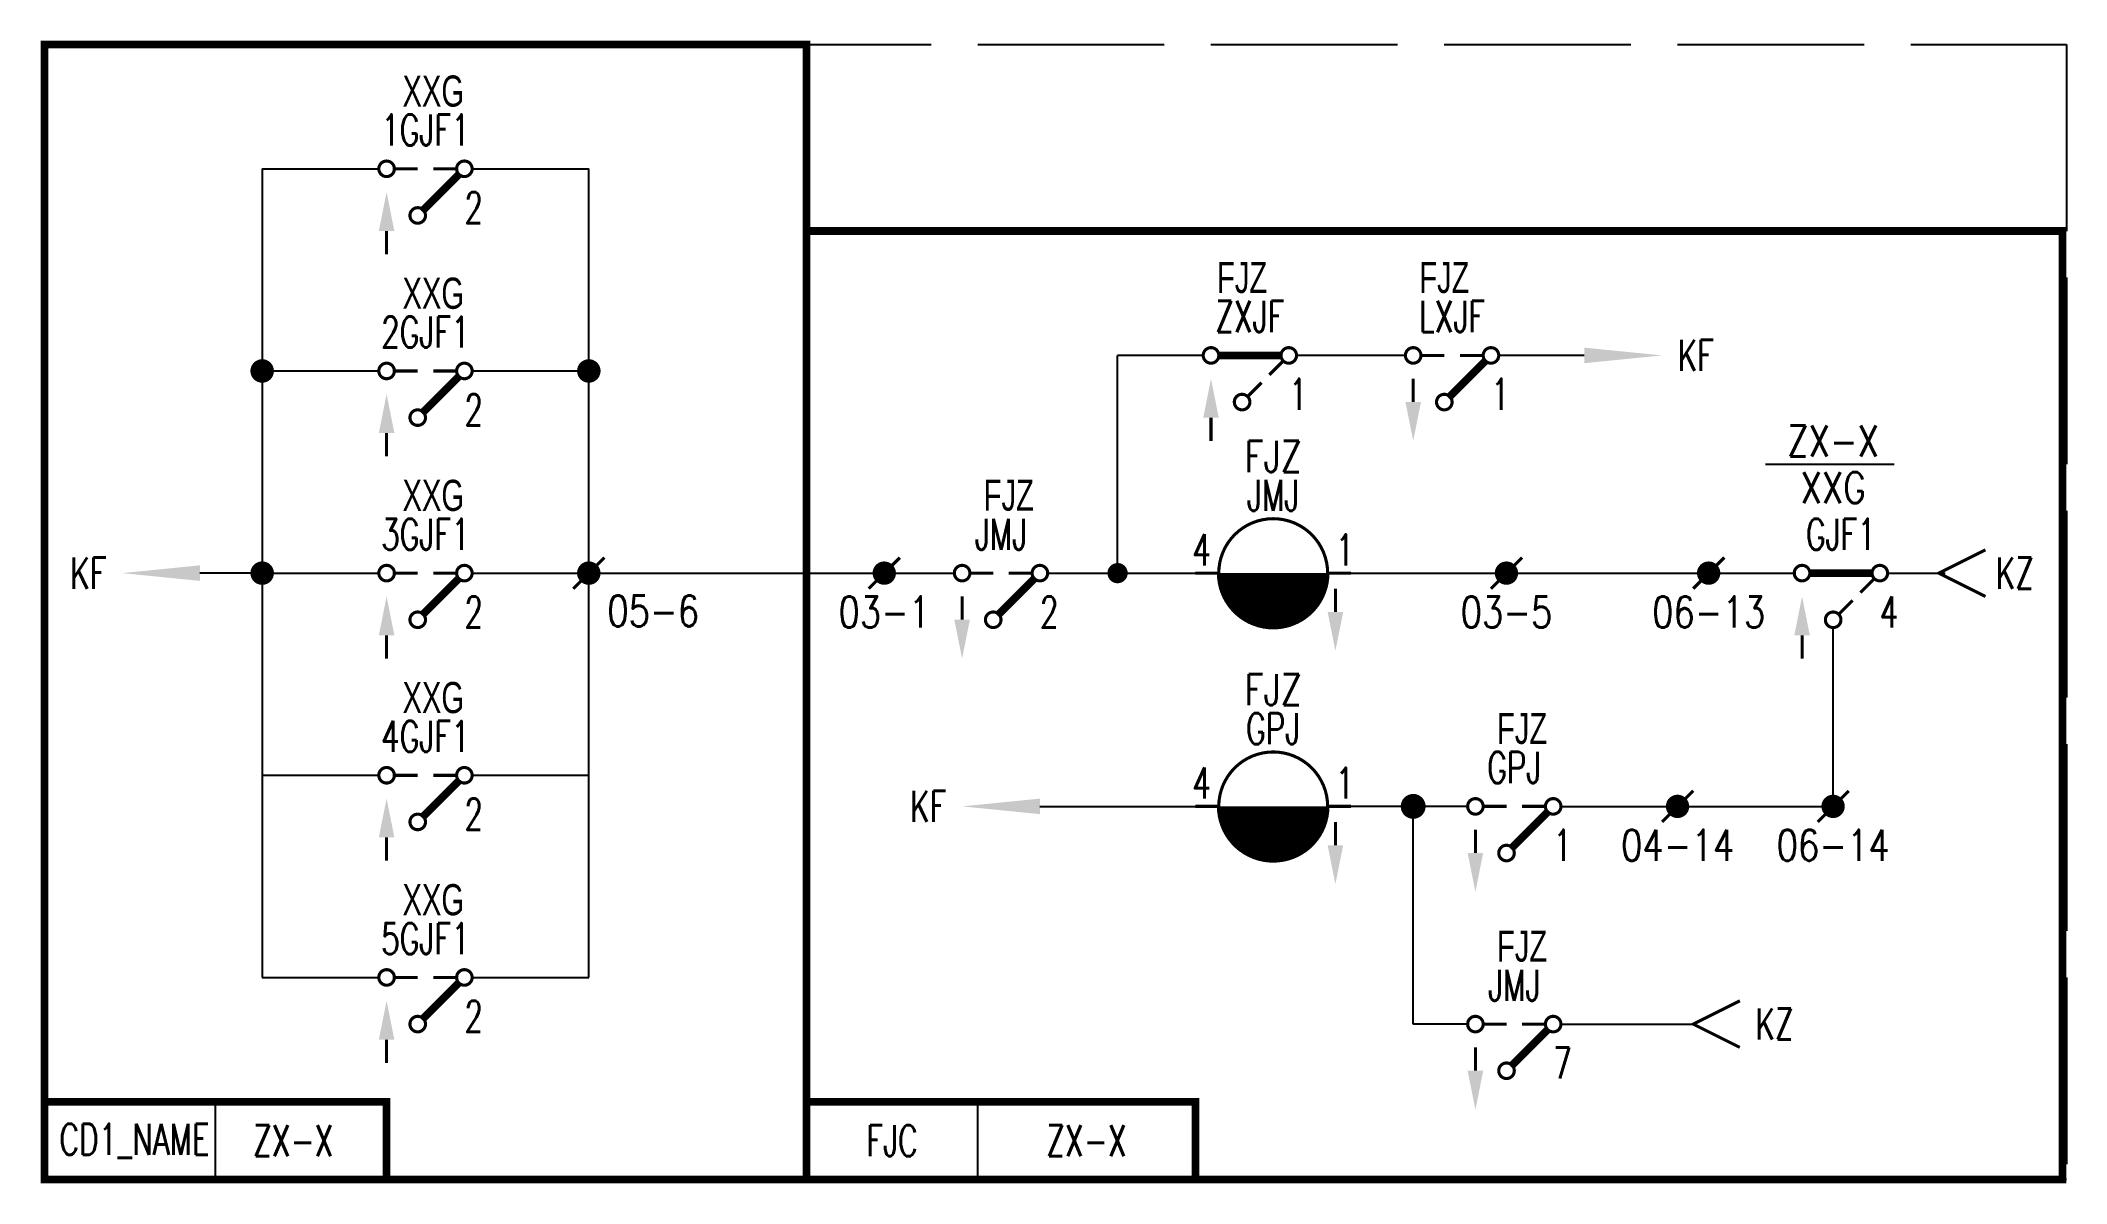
# Model space of a CAD drawing. Header units: millimetres. Extents: x -130 to 0, y -73 to 0.
import ezdxf
from ezdxf.enums import TextEntityAlignment as Align

# ---------------------------------------------------------------- set-up
doc = ezdxf.new("R2010")
doc.units = ezdxf.units.MM
doc.linetypes.add('ACAD_ISO02W100', pattern=[15, 12, -3])
doc.layers.add('hide', color=7, linetype='Continuous')
doc.layers.add('tie', color=7, linetype='Continuous')
doc.styles.add('HZ', font='TXT', dxfattribs={"width": 0.7, "bigfont": 'HZTXT'})

# ---------------------------------------------------------------- blocks, each defined once
blk = doc.blocks.new('D4')
for points, const_width in [([(2.73, 2.73), (0.36, 0.36)], 0.5), ([(0.5, 0), (2, 0)], 0.2), ([(3, 0), (4.5, 0)], 0.2)]:
    blk.add_lwpolyline(points, dxfattribs=dict(const_width=const_width))
at = {"const_width": 0.2}
for points in [[(3, 3.5, -1), (3, 2.5, -1), (3, 3.5)], [(0, 0.5, -1), (0, -0.5, -1), (0, 0.5)], [(5, 0.5, -1), (5, -0.5, -1), (5, 0.5)]]:
    blk.add_lwpolyline(points, format="xyb", dxfattribs=at)
blk = doc.blocks.new('D3')
for points, const_width in [([(1.75, 1.75), (2.69, 2.69)], 0.2), ([(0.32, 0.32), (1.25, 1.25)], 0.2), ([(4.5, 0), (0.5, 0)], 0.5)]:
    blk.add_lwpolyline(points, dxfattribs=dict(const_width=const_width))
at = {"const_width": 0.2}
for points in [[(3, 3.5, -1), (3, 2.5, -1), (3, 3.5)], [(0, 0.5, -1), (0, -0.5, -1), (0, 0.5)], [(5, 0.5, -1), (5, -0.5, -1), (5, 0.5)]]:
    blk.add_lwpolyline(points, format="xyb", dxfattribs=at)

msp = doc.modelspace()

# ---------------------------------------------------------------- linework, layer by layer
at = {"color": 7}
for p, q in [((-116, -8), (-108.5, -8)), ((-116, -8), (-116, -60)), ((-102.5, -8), (-95, -8)), ((-95, -60), (-95, -8)), ((-55.5, -20), (-61, -20)), ((-61, -34), (-61, -20)), ((-42.5, -20), (-49.5, -20)), ((-31, -20), (-36.5, -20)), ((-116, -21), (-108.5, -21)), ((-102.5, -21), (-95, -21)), ((-19.34, -27), (-11.08, -27)), ((-116, -34), (-120, -34)), ((-116, -34), (-108.5, -34)), ((-102.5, -34), (-95, -34)), ((-95, -34), (-82, -34)), ((-82, -34), (-71.5, -34)), ((-65.5, -34), (-56, -34)), ((-46, -34), (-17.5, -34)), ((-11.5, -34), (-7.81, -34)), ((-15, -49), (-15, -37.5)), ((-116, -47), (-108.5, -47)), ((-102.5, -47), (-95, -47)), ((-66, -49), (-56, -49)), ((-38.5, -49), (-46, -49)), ((-42, -63), (-42, -49)), ((-32.5, -49), (-15, -49)), ((-116, -60), (-108.5, -60)), ((-102.5, -60), (-95, -60)), ((-38.5, -63), (-42, -63)), ((-32.5, -63), (-24, -63)), ((-119, -73), (-119, -68)), ((-70, -73), (-70, -68))]:
    msp.add_line(p, q, dxfattribs=at)
at = {"const_width": 0.5}
for points in [[(-130, -73), (-81, -73), (-81, 0), (-130, 0), (-130, -73)], [(-130, -68), (-130, -73), (-108, -73)]]:
    msp.add_lwpolyline(points, dxfattribs=at)
at = {"color": 7}
for points, const_width in [([(-108, -8.5, -1), (-108, -7.5, -1), (-108, -8.5)], 0.2), ([(-103, -8.5, -1), (-103, -7.5, -1), (-103, -8.5)], 0.2), ([(-106, -11.5, -1), (-106, -10.5, -1), (-106, -11.5)], 0.2), ([(-108, -21.5, -1), (-108, -20.5, -1), (-108, -21.5)], 0.2), ([(-103, -21.5, -1), (-103, -20.5, -1), (-103, -21.5)], 0.2), ([(-106, -24.5, -1), (-106, -23.5, -1), (-106, -24.5)], 0.2), ([(-51, -35.81, -0.414214), (-52.81, -34)], 3.62), ([(-49.19, -34, -0.414214), (-51, -35.81)], 3.62), ([(-108, -34.5, -1), (-108, -33.5, -1), (-108, -34.5)], 0.2), ([(-103, -34.5, -1), (-103, -33.5, -1), (-103, -34.5)], 0.2), ([(-17, -34.5, -1), (-17, -33.5, -1), (-17, -34.5)], 0.2), ([(-12, -34.5, -1), (-12, -33.5, -1), (-12, -34.5)], 0.2), ([(-106, -37.5, -1), (-106, -36.5, -1), (-106, -37.5)], 0.2), ([(-15, -37.5, -1), (-15, -36.5, -1), (-15, -37.5)], 0.2), ([(-108, -47.5, -1), (-108, -46.5, -1), (-108, -47.5)], 0.2), ([(-103, -47.5, -1), (-103, -46.5, -1), (-103, -47.5)], 0.2), ([(-51, -50.81, -0.414214), (-52.81, -49)], 3.62), ([(-49.19, -49, -0.414214), (-51, -50.81)], 3.62), ([(-106, -50.5, -1), (-106, -49.5, -1), (-106, -50.5)], 0.2), ([(-108, -60.5, -1), (-108, -59.5, -1), (-108, -60.5)], 0.2), ([(-103, -60.5, -1), (-103, -59.5, -1), (-103, -60.5)], 0.2), ([(-106, -63.5, -1), (-106, -62.5, -1), (-106, -63.5)], 0.2)]:
    msp.add_lwpolyline(points, format="xyb", dxfattribs=dict(at, const_width=const_width))
for points, const_width in [([(-106, -8), (-107.5, -8)], 0.2), ([(-105.73, -10.73), (-103.36, -8.36)], 0.5), ([(-103.5, -8), (-105, -8)], 0.2), ([(-108, -12), (-108, -13.5)], 0.2), ([(-81, -12), (-0.25, -12), (-0.25, -73), (-81, -73), (-81, -14), (-81, -14)], 0.5), ([(-106, -21), (-107.5, -21)], 0.2), ([(-105.73, -23.73), (-103.36, -21.36)], 0.5), ([(-103.5, -21), (-105, -21)], 0.2), ([(-42, -23), (-42, -21.5)], 0.2), ([(-55, -24), (-55, -25.5)], 0.2), ([(-108, -25), (-108, -26.5)], 0.2), ([(-5.21, -32.5), (-8.21, -34), (-5.21, -35.5)], 0.2), ([(-96, -35), (-94, -33)], 0.2), ([(-77, -35), (-75, -33)], 0.2), ([(-37, -35), (-35, -33)], 0.2), ([(-24, -35), (-22, -33)], 0.2), ([(-16.5, -34), (-12.5, -34)], 0.5), ([(-106, -34), (-107.5, -34)], 0.2), ([(-105.73, -36.73), (-103.36, -34.36)], 0.5), ([(-103.5, -34), (-105, -34)], 0.2), ([(-54.5, -34), (-56, -34)], 0.2), ([(-47.5, -34), (-46, -34)], 0.2), ([(-47, -36.5), (-47, -35)], 0.2), ([(-12.32, -34.32), (-13.25, -35.25)], 0.2), ([(-71, -37), (-71, -35.5)], 0.2), ([(-13.75, -35.75), (-14.69, -36.69)], 0.2), ([(-108, -38), (-108, -39.5)], 0.2), ([(-17, -38), (-17, -39.5)], 0.2), ([(-106, -47), (-107.5, -47)], 0.2), ([(-105.73, -49.73), (-103.36, -47.36)], 0.5), ([(-103.5, -47), (-105, -47)], 0.2), ([(-26, -50), (-24, -48)], 0.2), ([(-16, -50), (-14, -48)], 0.2), ([(-54.5, -49), (-56, -49)], 0.2), ([(-47.5, -49), (-46, -49)], 0.2), ([(-47, -51.5), (-47, -50)], 0.2), ([(-38, -52), (-38, -50.5)], 0.2), ([(-108, -51), (-108, -52.5)], 0.2), ([(-106, -60), (-107.5, -60)], 0.2), ([(-103.5, -60), (-105, -60)], 0.2), ([(-105.73, -62.73), (-103.36, -60.36)], 0.5), ([(-21, -61.5), (-24, -63), (-21, -64.5)], 0.2), ([(-108, -64), (-108, -65.5)], 0.2), ([(-38, -66), (-38, -64.5)], 0.2), ([(-130, -68), (-108, -68), (-108, -73)], 0.5), ([(-81, -68), (-56, -68), (-56, -73)], 0.5), ([(-81, -68), (-81, -73), (-56, -73)], 0.5)]:
    msp.add_lwpolyline(points, dxfattribs=dict(at, const_width=const_width))
for points, const_width in [([(-116.38, -21, 1), (-115.62, -21, 1)], 0.75), ([(-95.38, -21, 1), (-94.62, -21, 1)], 0.75), ([(-54.5, -34, 1), (-47.5, -34, 1)], 0.2), ([(-116.38, -34, 1), (-115.62, -34, 1)], 0.75), ([(-116.38, -34, 1), (-115.62, -34, 1)], 0.75), ([(-95.38, -34, 1), (-94.62, -34, 1)], 0.75), ([(-95.38, -34, 1), (-94.62, -34, 1)], 0.75), ([(-76.38, -34, 1), (-75.63, -34, 1)], 0.75), ([(-61.33, -34, 1), (-60.68, -34, 1)], 0.65), ([(-36.38, -34, 1), (-35.63, -34, 1)], 0.75), ([(-23.38, -34, 1), (-22.63, -34, 1)], 0.75), ([(-54.5, -49, 1), (-47.5, -49, 1)], 0.2), ([(-42.4, -49, 1), (-41.6, -49, 1)], 0.8), ([(-25.38, -49, 1), (-24.63, -49, 1)], 0.75), ([(-15.38, -49, 1), (-14.63, -49, 1)], 0.75)]:
    msp.add_lwpolyline(points, format="xyb", close=True, dxfattribs=dict(at, const_width=const_width))
for points in [[(-108.5, -12), (-107.5, -12), (-108, -9.5)], [(-31, -20.5), (-31, -19.5), (-26, -20)], [(-55.5, -24), (-54.5, -24), (-55, -21.5)], [(-108.5, -25), (-107.5, -25), (-108, -22.5)], [(-41.5, -23), (-42.5, -23), (-42, -25.5)], [(-120, -33.5), (-120, -34.5), (-125, -34)], [(-108.5, -38), (-107.5, -38), (-108, -35.5)], [(-17.5, -38), (-16.5, -38), (-17, -35.5)], [(-70.5, -37), (-71.5, -37), (-71, -39.5)], [(-46.5, -36.5), (-47.5, -36.5), (-47, -39)], [(-108.5, -51), (-107.5, -51), (-108, -48.5)], [(-66, -48.5), (-66, -49.5), (-71, -49)], [(-46.5, -51.5), (-47.5, -51.5), (-47, -54)], [(-37.5, -52), (-38.5, -52), (-38, -54.5)], [(-108.5, -64), (-107.5, -64), (-108, -61.5)], [(-37.5, -66), (-38.5, -66), (-38, -68.5)]]:
    msp.add_solid(points, dxfattribs=at)
at = {"layer": 'hide', "color": 3, "linetype": 'ACAD_ISO02W100'}
msp.add_lwpolyline([(-130, 0), (0, 0), (0, -73), (-130, -73)], close=True, dxfattribs=at)

# ---------------------------------------------------------------- block references
at = {"color": 7, "rotation": 180}
for name, p in [('D3', (-50, -20)), ('D4', (-37, -20)), ('D4', (-66, -34)), ('D4', (-33, -49)), ('D4', (-33, -63))]:
    msp.add_blockref(name, p, dxfattribs=at)

# ---------------------------------------------------------------- texts
at = {"color": 3, "width": 0.7}
for s, p in [('XXG', (-105, -3)), ('FJZ', (-53, -15)), ('FJZ', (-40, -15)), ('XXG', (-105, -16)), ('XXG', (-105, -29)), ('FJZ', (-68, -29)), ('XXG', (-105, -42)), ('FJZ', (-35, -44)), ('XXG', (-105, -55)), ('FJZ', (-35, -58))]:
    msp.add_text(s, height=2, dxfattribs=at).set_placement(p, align=Align.MIDDLE)
at = {"color": 7, "style": 'HZ', "width": 0.7}
for s, p in [('1GJF1', (-105.5, -6.5)), ('ZXJF', (-52.5, -18.5)), ('LXJF', (-39.5, -18.5)), ('2GJF1', (-105.5, -19.5)), ('JMJ', (-51, -30)), ('3GJF1', (-105.5, -32.5)), ('JMJ', (-68.5, -32.5)), ('GJF1', (-14.5, -32.5)), ('4GJF1', (-105.5, -45.5)), ('GPJ', (-51, -45)), ('GPJ', (-35.5, -47.5)), ('5GJF1', (-105.5, -58.5)), ('JMJ', (-35.5, -61.5))]:
    msp.add_text(s, height=2, dxfattribs=at).set_placement(p, align=Align.CENTER)
for s, p in [('2', (-103, -11.5)), ('KF', (-25, -21)), ('1', (-50, -23.5)), ('1', (-37, -23.5)), ('2', (-103, -24.5)), ('1', (-47, -33.5)), ('KZ', (-4.55, -35)), ('2', (-103, -37.5)), ('2', (-66, -37.5)), ('4', (-12, -37.5)), ('1', (-47, -48.5)), ('2', (-103, -50.5)), ('1', (-33, -52.5)), ('2', (-103, -63.5)), ('KZ', (-20, -64)), ('7', (-33, -66.5))]:
    msp.add_text(s, height=2, dxfattribs=at).set_placement(p)
at = {"color": 5, "style": 'HZ', "width": 0.8}
msp.add_text('ZX-X', height=2, dxfattribs=at).set_placement((-15, -26.5), align=Align.CENTER)
at = {"color": 3, "style": 'HZ', "width": 0.8}
for s, p in [('FJZ', (-51, -27.5)), ('XXG', (-15, -29.5)), ('FJZ', (-51, -42.5))]:
    msp.add_text(s, height=2, dxfattribs=at).set_placement(p, align=Align.CENTER)
at = {"color": 7, "style": 'HZ', "width": 0.7}
for s, p in [('4', (-55, -33.5)), ('KF', (-126, -35)), ('4', (-55, -48.5)), ('KF', (-72, -50))]:
    msp.add_text(s, height=2, dxfattribs=at).set_placement(p, align=Align.RIGHT)
at = {"color": 3, "style": 'HZ', "width": 0.7}
for s, p in [('CD1_NAME', (-124.2, -70.5)), ('ZX-X', (-114, -70.5))]:
    msp.add_text(s, height=2, dxfattribs=at).set_placement(p, align=Align.MIDDLE)
at = {"color": 7, "style": 'HZ', "width": 0.7}
msp.add_text('FJC', height=2, dxfattribs=at).set_placement((-75.5, -70.5), align=Align.MIDDLE)
at = {"color": 5, "style": 'HZ', "width": 0.7}
msp.add_text('ZX-X', height=2, dxfattribs=at).set_placement((-63, -70.5), align=Align.MIDDLE)
at = {"layer": 'tie', "color": 3, "style": 'HZ', "width": 0.8}
for s, p in [('05-6', (-90.86, -37.43)), ('03-1', (-76, -37.5)), ('03-5', (-36, -37.5)), ('06-13', (-23, -37.5)), ('04-14', (-25, -52.5)), ('06-14', (-15, -52.5))]:
    msp.add_text(s, height=2, dxfattribs=at).set_placement(p, align=Align.CENTER)

doc.saveas('drawing.dxf')
